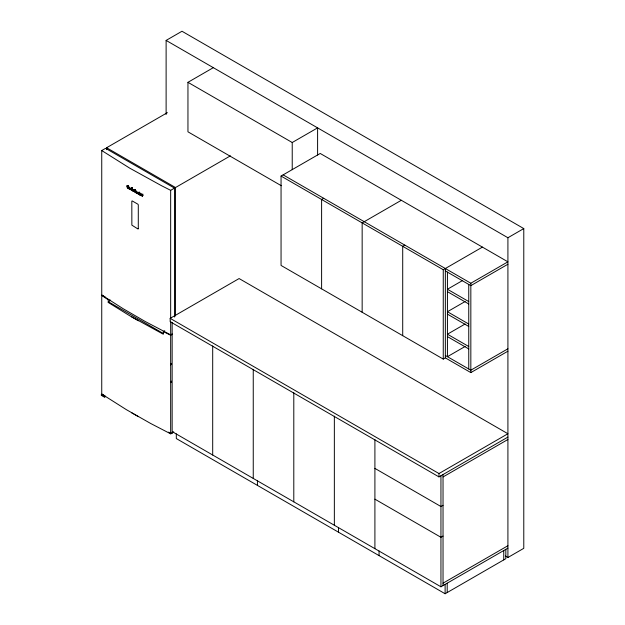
<?xml version="1.0" encoding="UTF-8"?>
<svg xmlns="http://www.w3.org/2000/svg" width="625" height="625" viewBox="0 0 625 625"><rect width="100%" height="100%" fill="white"/><g stroke="black" fill="none" stroke-linecap="round" stroke-linejoin="round"><path stroke-width="0.94" d="M131.695 188.68L132.242 190.617C131.07 190.281 130.828 188.055 132.312 188.016M136.062 191.742L136.461 191.922M134.461 190.578L134.109 190.375L134.102 191.68L133.414 189.969C131.461 187.742 132.875 193.242 134.141 190.398M129.562 189.141L127.148 186.297L127.102 187.383L128 188.555L128.805 188.781L127.281 186.719L129.555 189.156L130.484 188.508L129.484 189.078M140.484 194.203C141.008 196.969 141.625 194.828 140.797 194.555C142.844 193.211 138.273 195.859 139.906 194.039L140.086 195.148M126.922 185.883C132.523 189.742 125.797 185.531 128.43 185.578M134.047 190.352C132.906 191.797 132.234 189.172 133.148 189.812M166.117 114.5L166.117 40.414L181.992 31.25L523.781 228.578L523.781 548.328L507.914 557.492L505.383 556.031M281.297 185.711L187.953 131.82L187.953 82.32L213.32 67.664M172.195 333.953L170.664 334.836L145.383 321.594L123 308.625L101.742 295.047L101.742 150.547L105.578 148.336L174.492 188.125L174.492 317.008M106.602 149.695L106.602 147.742L167.398 112.641M127.258 185.922L128.109 185.43M128.547 185.484L127.531 186.031L128.812 186.648L129.289 188.289L126.93 185.898M127.578 187.688L128.43 187.188M127.688 187.812L128.547 187.32M131.078 188.617L130.547 188.633L131.211 189.344L130.531 188.945L131.211 190.031L130.203 188.398L131.789 187.719M131.211 188.539L132.07 187.93L130.93 188.211M131.367 188.609L132.367 188.047M132.625 190.203L133.523 189.68M132.656 190.297L133.516 189.805M132.695 190.391L134.039 189.656M133.289 190.266L134.148 189.719M134.148 189.898L132.703 190.805L134.148 190.008M134.266 190.133L135.125 189.641M135.32 189.758L134.383 190.203L133.406 189.641M133.133 191.141L134.148 190.555M134.469 190.398L135.422 189.812L134.57 190.461M133.18 191.164L134.148 190.68M135.258 191.398L136.117 190.906M135.258 191.633L136.117 191.133M135.258 191.867L136.117 191.375M135.258 192.086L136.117 191.586M135.133 192.289L136.117 191.758M134.469 190.258L134.938 192.172L136.117 191.867M137.203 193.305C137.742 194.625 139.25 193.43 138.062 192.383C136.875 190.805 136.289 194.383 138.062 192.812C138.477 194.961 136.242 191.477 138.039 192.758M138.242 192.609L139.141 192.18M137.242 193.367L139.18 192.242M137.531 193.32L139.242 192.375M137.617 193.406L138.57 192.984M139.727 192.32L138.797 192.875L139.469 194.188L140.094 193.555L140.094 195.156M137.75 193.5L138.641 193.016M139.883 192.375C138.094 191.898 138.641 196.062 139.023 193.539L139.43 194.789M138.945 194.102L139.805 193.602M138.773 194.391L139.766 193.859M140.188 194L141.047 193.508M140.258 194.531L141.109 194.039M140.219 195.227L141.078 194.734M141.781 194.711L142.562 194.922L141.875 195.383L142.578 196.578L141.547 195.094L142.789 194.188M141.938 194.68L142.938 194.203L142.203 194.734M141.953 195.695L142.812 195.203M142.016 195.797L142.867 195.305M142.086 195.898L142.945 195.406M101.742 150.547L129.773 168.18L161.5 185.695L170.664 190.336L174.492 188.125M106.602 147.742L175.516 187.539L230.406 155.844M187.953 82.32L292.227 142.516L317.602 127.867L317.602 155.047M507.914 351.195L470.836 372.602L445.344 357.883L443.258 359.086L281.055 265.438L281.055 176.07L320.219 153.461L507.914 261.828L470.836 283.234L283.141 174.867M164.75 330.734L163.32 331.562L163.32 334.242L129.773 315.789L108.227 302.438L108.891 302.055A6.188 3.57 -60 0 1 110.039 299.805M323.695 198.281L321.609 199.484L321.609 288.852M170.172 318.352L239.109 278.555L507.914 433.742L438.977 473.547L170.172 318.352L170.172 321.695L438.977 476.891L507.914 437.086M401.32 200.289L362.156 222.898L362.156 312.266M163.32 331.562L170.664 335.266L172.195 334.383M105.109 395.914L104.867 396.727L101.219 394.758L101.359 395.375L104.773 397.344L105.016 396.641M170.664 363.797L171.398 363.367L171.398 364.438L170.664 364.859M404.797 245.102L402.711 246.305L402.711 335.68M170.664 381.562L171.398 381.141L171.398 382.203L170.664 382.625M281.055 176.07L443.258 269.719L482.422 247.109M166.117 40.414L507.914 237.742L523.781 228.578M172.742 432.234L171.344 433.43L173.766 432.023L170.664 433.836L150.703 423.5L126.375 409.664L101.742 394.047L101.742 295.477L108.227 299.766L108.227 302.438M462.602 280.5L447.43 289.25L468.75 301.562M507.914 264.234L470.836 285.641L445.344 270.922M465.125 301.516L447.43 311.727L468.75 324.039M465.125 323.992L447.43 334.203L468.75 346.516M465.125 346.469L447.43 356.68L447.43 272.125M507.914 348.789L470.836 370.195L445.344 355.477M443.031 476.953L507.914 439.492M443.031 505.32L440.945 506.523L374.906 468.391M443.031 536.086L440.945 537.289L374.906 499.164M443.031 583.18L507.914 545.719M172.148 322.508L172.148 431.602L440.945 586.797L507.914 548.133M176.312 433.875L176.312 438.562L445.117 593.75L505.828 558.695L505.828 549.336M447.43 291.664L468.75 303.969M447.43 314.141L468.75 326.445M447.43 336.617L468.75 348.922M134.57 190.312L135.586 190.898M136.047 192.82L135.758 192.656C135.289 189.875 137.359 191.984 136.82 193.266L136.078 192.18L136.062 192.828M101.898 295.062L105.109 296.914M108.891 302.055L163.141 333.383M131.484 316.797L138.383 320.773M104.305 395.453L101.898 394.062L101.898 394.734L105.109 396.586M131.484 412.688L138.383 416.672M131.117 188.641L132.07 188.039M171.367 433.68L168.531 432.117M507.914 237.742L507.914 557.492M503.742 550.539L503.742 559.906M470.836 283.234L470.836 372.602M468.75 284.438L468.75 368.992M447.203 583.18L447.203 592.547M445.344 268.516L445.344 357.883M445.117 584.383L445.117 593.75M443.258 269.719L443.258 359.086M443.031 474.547L443.031 585.586M440.945 475.75L440.945 586.797M438.977 473.547L438.977 476.891M379.07 550.938L379.07 555.625M374.906 439.547L374.906 548.664M338.523 527.523L338.523 532.211M334.352 416.156L334.352 525.25M293.797 392.742L293.797 501.844M292.227 142.516L292.227 169.695M257.422 480.703L257.422 485.383M253.25 369.336L253.25 478.43M212.695 345.922L212.695 455.016M175.516 187.539L175.516 316.047M170.664 190.336L170.664 318.242M170.664 321.164L170.664 334.836M170.664 335.266L170.664 433.836M135.633 190.93L135.258 192.352M138.289 228.734L137.898 228.961L131.859 225.133L131.82 201.391A0.859 0.492 60.3 0 1 132.336 200.992L137.703 204.094A0.82 0.477 59.7 0 1 138.289 205.094L138.289 228.734"/></g></svg>
